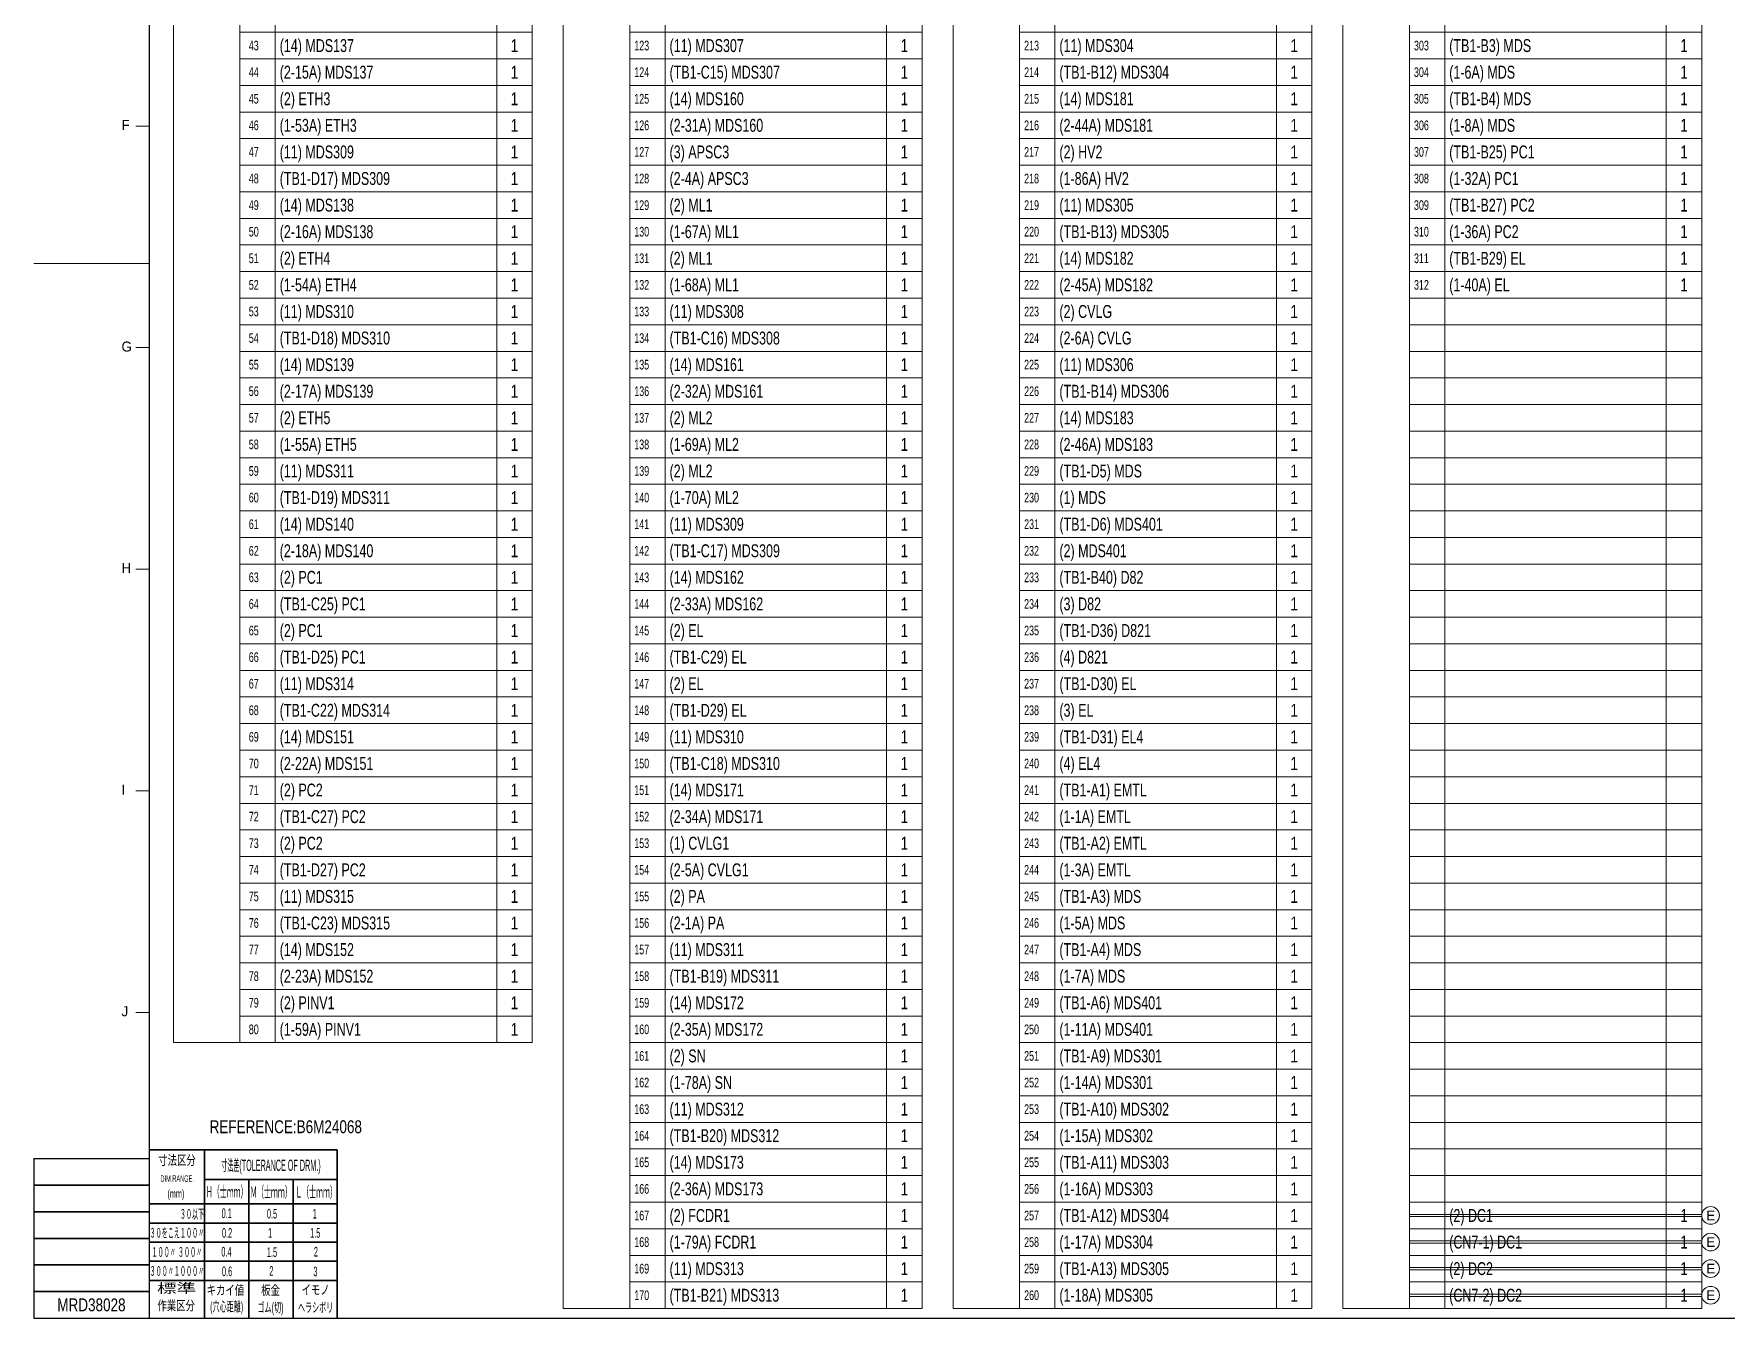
# Model space of a CAD drawing. Header units: millimetres. Extents: x 10 to 832, y 7 to 590.
# Drawn here: x 9.5 to 391.5, y 15 to 304.8 of the extents above; entities that cross this region are included whole.
import ezdxf
from ezdxf.enums import TextEntityAlignment as Align

# ---------------------------------------------------------------- set-up
doc = ezdxf.new("R2010")
doc.units = ezdxf.units.MM
for name, color, linetype in [('GR1_01', 7, 'Continuous'), ('GR1_02', 7, 'Continuous'), ('GR1_03', 7, 'Continuous'), ('QTY', 7, 'Continuous'), ('図面枠B6M', 7, 'Continuous'), ('訂正記号', 7, 'Continuous')]:
    doc.layers.add(name, color=color, linetype=linetype)
doc.styles.add('HG丸ｺﾞｼｯｸM-PRO', font='')
doc.styles.get('HG丸ｺﾞｼｯｸM-PRO').set_extended_font_data('HG丸ｺﾞｼｯｸM-PRO')

# ---------------------------------------------------------------- blocks, each defined once
blk = doc.blocks.new('BLKF023')
at = {"layer": '図面枠B6M', "color": 2, "linetype": 'Continuous', "lineweight": 25}
for p, q in [((35.5, 584), (35.5, 15)), ((9.5, 51), (9.5, 15)), ((9.5, 51), (35.5, 51)), ((9.5, 15), (831.5, 15))]:
    blk.add_line(p, q, dxfattribs=at)
at = {"layer": '図面枠B6M', "color": 4, "linetype": 'Continuous', "lineweight": 13}
for p, q in [((32.5, 284), (35.5, 284)), ((9.5, 253), (35.5, 253)), ((32.5, 234), (35.5, 234)), ((32.5, 184), (35.5, 184)), ((32.5, 134), (35.5, 134)), ((32.5, 84), (35.5, 84))]:
    blk.add_line(p, q, dxfattribs=at)
at = {"layer": '図面枠B6M', "color": 3, "linetype": 'Continuous', "lineweight": 35}
for p, q in [((35.5, 53), (78, 53)), ((48, 53), (48, 15)), ((78, 53), (78, 15)), ((48, 46.3), (78, 46.3)), ((58, 46.3), (58, 15)), ((68, 46.3), (68, 15)), ((9.5, 45), (35.5, 45)), ((9.5, 39), (35.5, 39)), ((35.5, 40.8), (78, 40.8)), ((35.5, 36.47), (78, 36.47)), ((9.5, 33), (35.5, 33)), ((35.5, 32.15), (78, 32.15)), ((9.5, 27), (35.5, 27)), ((35.5, 27.82), (78, 27.82)), ((35.5, 23.5), (78, 23.5)), ((9.5, 21), (35.5, 21))]:
    blk.add_line(p, q, dxfattribs=at)
at = {"layer": '図面枠B6M', "color": 4, "linetype": 'Continuous', "lineweight": 13, "style": 'HG丸ｺﾞｼｯｸM-PRO'}
for s, width, p in [('F', 0.998986, (29.29, 282.45)), ('G', 1.003714, (29.29, 232.45)), ('H', 1.00207, (29.29, 182.45)), ('I', 1.00207, (29.29, 132.45)), ('J', 1.005117, (29.29, 82.45))]:
    blk.add_text(s, height=2.25, dxfattribs=dict(at, width=width)).set_placement(p, align=Align.BOTTOM_LEFT)
for s, height, width, p in [('寸法区分', 2.182, 0.692256, (41.81, 48.9)), ('(mm)', 1.818, 0.619256, (41.57, 41.64)), ('標準', 2.182, 1.489301, (41.71, 20)), ('作業区分', 2.182, 0.692256, (41.62, 16.1)), ('(穴心距離)', 2.182, 0.521231, (53.03, 15.86)), ('ゴム(切)', 2.182, 0.521232, (62.93, 15.67)), ('ヘラシボリ', 2.182, 0.521228, (73.11, 15.67))]:
    blk.add_text(s, height=height, dxfattribs=dict(at, width=width)).set_placement(p, align=Align.BOTTOM_CENTER)
for s, height, width, p in [('寸法差(TOLERANCE OF DRM.)', 2.5455, 0.382528, (63.02, 49.5)), ('DIM.RANGE.', 1.455, 0.522543, (41.85, 46.49)), ('Ｈ（士ｍｍ）', 2.545, 0.439786, (53.03, 43.51)), ('Ｍ（士ｍｍ）', 2.545, 0.439786, (63.02, 43.46)), ('Ｌ（士ｍｍ）', 2.545, 0.439786, (73.2, 43.46)), ('３０以下', 2.182, 0.44793, (45.2, 38.52)), ('0.1', 2.182, 0.522424, (53.03, 38.67)), ('0.5', 2.182, 0.522424, (63.26, 38.57)), ('1', 2.18, 0.521199, (72.92, 38.57)), ('３０をこえ１００〃', 2.182, 0.44793, (41.79, 34.27)), ('0.2', 2.182, 0.522424, (53.12, 34.23)), ('1', 2.18, 0.521199, (62.83, 34.23)), ('1.5', 2.182, 0.522424, (73.02, 34.23)), ('１００〃 ３００〃', 2.182, 0.448161, (41.79, 29.93)), ('0.4', 2.182, 0.522424, (52.98, 29.99)), ('1.5', 2.182, 0.522424, (63.26, 29.9)), ('2', 2.18, 0.521199, (73.16, 29.99)), ('３００〃１０００〃', 2.182, 0.44793, (41.79, 25.64)), ('2', 2.18, 0.521199, (63.12, 25.65)), ('0.6', 2.182, 0.522424, (53.12, 25.56)), ('3', 2.18, 0.521199, (73.06, 25.51)), ('キカイ値', 2.182, 0.692256, (52.74, 21.33)), ('板金', 2.182, 0.692256, (62.93, 21.33)), ('イモノ', 2.182, 0.692256, (73.11, 21.42))]:
    blk.add_text(s, height=height, dxfattribs=dict(at, width=width)).set_placement(p, align=Align.MIDDLE_CENTER)
blk = doc.blocks.new('BLKF029')
at = {"layer": 'GR1_01', "color": 3, "linetype": 'Continuous', "lineweight": 13}
for p, q in [((41, 568.67), (41, 557.17)), ((41, 568.67), (41, 77.17)), ((122, 568.67), (41, 568.67)), ((56, 568.67), (56, 557.17)), ((64, 568.67), (64, 77.17)), ((114, 568.67), (114, 77.17)), ((122, 568.67), (122, 77.17)), ((122, 557.17), (41, 557.17)), ((56, 557.17), (56, 77.17)), ((56, 557.17), (122, 557.17)), ((122, 557.17), (122, 83.17)), ((56, 551.17), (122, 551.17)), ((56, 545.17), (122, 545.17)), ((56, 539.17), (122, 539.17)), ((56, 533.17), (122, 533.17)), ((56, 527.17), (122, 527.17)), ((56, 521.17), (122, 521.17)), ((56, 515.17), (122, 515.17)), ((56, 509.17), (122, 509.17)), ((56, 503.17), (122, 503.17)), ((56, 497.17), (122, 497.17)), ((56, 491.17), (122, 491.17)), ((56, 485.17), (122, 485.17)), ((56, 479.17), (122, 479.17)), ((56, 473.17), (122, 473.17)), ((56, 467.17), (122, 467.17)), ((56, 461.17), (122, 461.17)), ((56, 455.17), (122, 455.17)), ((56, 449.17), (122, 449.17)), ((56, 443.17), (122, 443.17)), ((56, 437.17), (122, 437.17)), ((56, 431.17), (122, 431.17)), ((56, 425.17), (122, 425.17)), ((56, 419.17), (122, 419.17)), ((56, 413.17), (122, 413.17)), ((56, 407.17), (122, 407.17)), ((56, 401.17), (122, 401.17)), ((56, 395.17), (122, 395.17)), ((56, 389.17), (122, 389.17)), ((56, 383.17), (122, 383.17)), ((56, 377.17), (122, 377.17)), ((56, 371.17), (122, 371.17)), ((56, 365.17), (122, 365.17)), ((56, 359.17), (122, 359.17)), ((56, 353.17), (122, 353.17)), ((56, 347.17), (122, 347.17)), ((56, 341.17), (122, 341.17)), ((56, 335.17), (122, 335.17)), ((56, 329.17), (122, 329.17)), ((56, 323.17), (122, 323.17)), ((56, 317.17), (122, 317.17)), ((56, 311.17), (122, 311.17)), ((56, 305.17), (122, 305.17)), ((56, 299.17), (122, 299.17)), ((56, 293.17), (122, 293.17)), ((56, 287.17), (122, 287.17)), ((56, 281.17), (122, 281.17)), ((56, 275.17), (122, 275.17)), ((56, 269.17), (122, 269.17)), ((56, 263.17), (122, 263.17)), ((56, 257.17), (122, 257.17)), ((56, 251.17), (122, 251.17)), ((56, 245.17), (122, 245.17)), ((56, 239.17), (122, 239.17)), ((56, 233.17), (122, 233.17)), ((56, 227.17), (122, 227.17)), ((56, 221.17), (122, 221.17)), ((56, 215.17), (122, 215.17)), ((56, 209.17), (122, 209.17)), ((56, 203.17), (122, 203.17)), ((56, 197.17), (122, 197.17)), ((56, 191.17), (122, 191.17)), ((56, 185.17), (122, 185.17)), ((56, 179.17), (122, 179.17)), ((56, 173.17), (122, 173.17)), ((56, 167.17), (122, 167.17)), ((56, 161.17), (122, 161.17)), ((56, 155.17), (122, 155.17)), ((56, 149.17), (122, 149.17)), ((56, 143.17), (122, 143.17)), ((56, 137.17), (122, 137.17)), ((56, 131.17), (122, 131.17)), ((56, 125.17), (122, 125.17)), ((56, 119.17), (122, 119.17)), ((56, 113.17), (122, 113.17)), ((56, 107.17), (122, 107.17)), ((56, 101.17), (122, 101.17)), ((56, 95.17), (122, 95.17)), ((56, 89.17), (122, 89.17)), ((56, 83.17), (122, 83.17)), ((56, 83.17), (122, 83.17)), ((41, 77.17), (122, 77.17))]:
    blk.add_line(p, q, dxfattribs=at)
at = {"layer": 'GR1_01', "color": 3, "linetype": 'Continuous', "lineweight": 13, "style": 'HG丸ｺﾞｼｯｸM-PRO'}
for s, height, width, p in [('電線種別', 2.182, 0.863284, (48.5, 565.8)), ('線番号', 2.182, 0.863284, (89, 564.7)), ('#', 2.18, 0.693196, (60.1, 562.18)), ('TEXT', 2.182, 0.863438, (89, 560.92)), ('QTY', 2.182, 0.692704, (117.93, 562.78))]:
    blk.add_text(s, height=height, dxfattribs=dict(at, width=width)).set_placement(p, align=Align.MIDDLE_CENTER)
for s, width, p in [('WIRE', 0.829808, (48.5, 561.05)), ('CLASS', 0.831675, (48.5, 558.55))]:
    blk.add_text(s, height=1.818, dxfattribs=dict(at, width=width)).set_placement(p, align=Align.BOTTOM_CENTER)
blk = doc.blocks.new('BLKF030')
at = {"layer": 'GR1_01', "color": 3, "linetype": 'Continuous', "lineweight": 13}
for p, q in [((129, 568.67), (129, 557.17)), ((129, 568.67), (129, 17.17)), ((210, 568.67), (129, 568.67)), ((144, 568.67), (144, 557.17)), ((152, 568.67), (152, 17.17)), ((202, 568.67), (202, 17.17)), ((210, 568.67), (210, 17.17)), ((210, 557.17), (129, 557.17)), ((144, 557.17), (144, 17.17)), ((144, 557.17), (210, 557.17)), ((144, 551.17), (210, 551.17)), ((144, 545.17), (210, 545.17)), ((144, 539.17), (210, 539.17)), ((144, 533.17), (210, 533.17)), ((144, 527.17), (210, 527.17)), ((144, 521.17), (210, 521.17)), ((144, 515.17), (210, 515.17)), ((144, 509.17), (210, 509.17)), ((144, 503.17), (210, 503.17)), ((144, 497.17), (210, 497.17)), ((144, 491.17), (210, 491.17)), ((144, 485.17), (210, 485.17)), ((144, 479.17), (210, 479.17)), ((144, 473.17), (210, 473.17)), ((144, 467.17), (210, 467.17)), ((144, 461.17), (210, 461.17)), ((144, 455.17), (210, 455.17)), ((144, 449.17), (210, 449.17)), ((144, 443.17), (210, 443.17)), ((144, 437.17), (210, 437.17)), ((144, 431.17), (210, 431.17)), ((144, 425.17), (210, 425.17)), ((144, 419.17), (210, 419.17)), ((144, 413.17), (210, 413.17)), ((144, 407.17), (210, 407.17)), ((144, 401.17), (210, 401.17)), ((144, 395.17), (210, 395.17)), ((144, 389.17), (210, 389.17)), ((144, 383.17), (210, 383.17)), ((144, 377.17), (210, 377.17)), ((144, 371.17), (210, 371.17)), ((144, 365.17), (210, 365.17)), ((144, 359.17), (210, 359.17)), ((144, 353.17), (210, 353.17)), ((144, 347.17), (210, 347.17)), ((144, 341.17), (210, 341.17)), ((144, 335.17), (210, 335.17)), ((144, 329.17), (210, 329.17)), ((144, 323.17), (210, 323.17)), ((144, 317.17), (210, 317.17)), ((144, 311.17), (210, 311.17)), ((144, 305.17), (210, 305.17)), ((144, 299.17), (210, 299.17)), ((144, 293.17), (210, 293.17)), ((144, 287.17), (210, 287.17)), ((144, 281.17), (210, 281.17)), ((144, 275.17), (210, 275.17)), ((144, 269.17), (210, 269.17)), ((144, 263.17), (210, 263.17)), ((144, 257.17), (210, 257.17)), ((144, 251.17), (210, 251.17)), ((144, 245.17), (210, 245.17)), ((144, 239.17), (210, 239.17)), ((144, 233.17), (210, 233.17)), ((144, 227.17), (210, 227.17)), ((144, 221.17), (210, 221.17)), ((144, 215.17), (210, 215.17)), ((144, 209.17), (210, 209.17)), ((144, 203.17), (210, 203.17)), ((144, 197.17), (210, 197.17)), ((144, 191.17), (210, 191.17)), ((144, 185.17), (210, 185.17)), ((144, 179.17), (210, 179.17)), ((144, 173.17), (210, 173.17)), ((144, 167.17), (210, 167.17)), ((144, 161.17), (210, 161.17)), ((144, 155.17), (210, 155.17)), ((144, 149.17), (210, 149.17)), ((144, 143.17), (210, 143.17)), ((144, 137.17), (210, 137.17)), ((144, 131.17), (210, 131.17)), ((144, 125.17), (210, 125.17)), ((144, 119.17), (210, 119.17)), ((144, 113.17), (210, 113.17)), ((144, 107.17), (210, 107.17)), ((144, 101.17), (210, 101.17)), ((144, 95.17), (210, 95.17)), ((144, 89.17), (210, 89.17)), ((144, 83.17), (210, 83.17)), ((144, 83.17), (210, 83.17)), ((144, 77.17), (210, 77.17)), ((144, 71.17), (210, 71.17)), ((144, 65.17), (210, 65.17)), ((144, 59.17), (210, 59.17)), ((144, 53.17), (210, 53.17)), ((144, 47.17), (210, 47.17)), ((144, 41.17), (210, 41.17)), ((144, 35.17), (210, 35.17)), ((144, 29.17), (210, 29.17)), ((144, 23.17), (210, 23.17)), ((129, 17.17), (210, 17.17))]:
    blk.add_line(p, q, dxfattribs=at)
at = {"layer": 'GR1_01', "color": 3, "linetype": 'Continuous', "lineweight": 13, "style": 'HG丸ｺﾞｼｯｸM-PRO'}
for s, height, width, p in [('電線種別', 2.182, 0.863284, (136.5, 565.8)), ('線番号', 2.182, 0.863284, (177, 564.7)), ('#', 2.18, 0.693196, (148.1, 562.18)), ('TEXT', 2.182, 0.863438, (177, 560.92)), ('QTY', 2.182, 0.692704, (205.93, 562.78))]:
    blk.add_text(s, height=height, dxfattribs=dict(at, width=width)).set_placement(p, align=Align.MIDDLE_CENTER)
for s, width, p in [('WIRE', 0.829808, (136.5, 561.05)), ('CLASS', 0.831675, (136.5, 558.55))]:
    blk.add_text(s, height=1.818, dxfattribs=dict(at, width=width)).set_placement(p, align=Align.BOTTOM_CENTER)
blk = doc.blocks.new('BLKF031')
at = {"layer": 'GR1_01', "color": 3, "linetype": 'Continuous', "lineweight": 13}
for p, q in [((217, 568.67), (217, 557.17)), ((217, 568.67), (217, 17.17)), ((298, 568.67), (217, 568.67)), ((232, 568.67), (232, 557.17)), ((240, 568.67), (240, 17.17)), ((290, 568.67), (290, 17.17)), ((298, 568.67), (298, 17.17)), ((298, 557.17), (217, 557.17)), ((232, 557.17), (232, 17.17)), ((232, 557.17), (298, 557.17)), ((232, 551.17), (298, 551.17)), ((232, 545.17), (298, 545.17)), ((232, 539.17), (298, 539.17)), ((232, 533.17), (298, 533.17)), ((232, 527.17), (298, 527.17)), ((232, 521.17), (298, 521.17)), ((232, 515.17), (298, 515.17)), ((232, 509.17), (298, 509.17)), ((232, 503.17), (298, 503.17)), ((232, 497.17), (298, 497.17)), ((232, 491.17), (298, 491.17)), ((232, 485.17), (298, 485.17)), ((232, 479.17), (298, 479.17)), ((232, 473.17), (298, 473.17)), ((232, 467.17), (298, 467.17)), ((232, 461.17), (298, 461.17)), ((232, 455.17), (298, 455.17)), ((232, 449.17), (298, 449.17)), ((232, 443.17), (298, 443.17)), ((232, 437.17), (298, 437.17)), ((232, 431.17), (298, 431.17)), ((232, 425.17), (298, 425.17)), ((232, 419.17), (298, 419.17)), ((232, 413.17), (298, 413.17)), ((232, 407.17), (298, 407.17)), ((232, 401.17), (298, 401.17)), ((232, 395.17), (298, 395.17)), ((232, 389.17), (298, 389.17)), ((232, 383.17), (298, 383.17)), ((232, 377.17), (298, 377.17)), ((232, 371.17), (298, 371.17)), ((232, 365.17), (298, 365.17)), ((232, 359.17), (298, 359.17)), ((232, 353.17), (298, 353.17)), ((232, 347.17), (298, 347.17)), ((232, 341.17), (298, 341.17)), ((232, 335.17), (298, 335.17)), ((232, 329.17), (298, 329.17)), ((232, 323.17), (298, 323.17)), ((232, 317.17), (298, 317.17)), ((232, 311.17), (298, 311.17)), ((232, 305.17), (298, 305.17)), ((232, 299.17), (298, 299.17)), ((232, 293.17), (298, 293.17)), ((232, 287.17), (298, 287.17)), ((232, 281.17), (298, 281.17)), ((232, 275.17), (298, 275.17)), ((232, 269.17), (298, 269.17)), ((232, 263.17), (298, 263.17)), ((232, 257.17), (298, 257.17)), ((232, 251.17), (298, 251.17)), ((232, 245.17), (298, 245.17)), ((232, 239.17), (298, 239.17)), ((232, 233.17), (298, 233.17)), ((232, 227.17), (298, 227.17)), ((232, 221.17), (298, 221.17)), ((232, 215.17), (298, 215.17)), ((232, 209.17), (298, 209.17)), ((232, 203.17), (298, 203.17)), ((232, 197.17), (298, 197.17)), ((232, 191.17), (298, 191.17)), ((232, 185.17), (298, 185.17)), ((232, 179.17), (298, 179.17)), ((232, 173.17), (298, 173.17)), ((232, 167.17), (298, 167.17)), ((232, 161.17), (298, 161.17)), ((232, 155.17), (298, 155.17)), ((232, 149.17), (298, 149.17)), ((232, 143.17), (298, 143.17)), ((232, 137.17), (298, 137.17)), ((232, 131.17), (298, 131.17)), ((232, 125.17), (298, 125.17)), ((232, 119.17), (298, 119.17)), ((232, 113.17), (298, 113.17)), ((232, 107.17), (298, 107.17)), ((232, 101.17), (298, 101.17)), ((232, 95.17), (298, 95.17)), ((232, 89.17), (298, 89.17)), ((232, 83.17), (298, 83.17)), ((232, 83.17), (298, 83.17)), ((232, 77.17), (298, 77.17)), ((232, 71.17), (298, 71.17)), ((232, 65.17), (298, 65.17)), ((232, 59.17), (298, 59.17)), ((232, 53.17), (298, 53.17)), ((232, 47.17), (298, 47.17)), ((232, 41.17), (298, 41.17)), ((232, 35.17), (298, 35.17)), ((232, 29.17), (298, 29.17)), ((232, 23.17), (298, 23.17)), ((217, 17.17), (298, 17.17))]:
    blk.add_line(p, q, dxfattribs=at)
at = {"layer": 'GR1_01', "color": 3, "linetype": 'Continuous', "lineweight": 13, "style": 'HG丸ｺﾞｼｯｸM-PRO'}
for s, height, width, p in [('電線種別', 2.182, 0.863284, (224.5, 565.8)), ('線番号', 2.182, 0.863284, (265, 564.7)), ('#', 2.18, 0.693196, (236.1, 562.18)), ('TEXT', 2.182, 0.863438, (265, 560.92)), ('QTY', 2.182, 0.692704, (293.93, 562.78))]:
    blk.add_text(s, height=height, dxfattribs=dict(at, width=width)).set_placement(p, align=Align.MIDDLE_CENTER)
for s, width, p in [('WIRE', 0.829808, (224.5, 561.05)), ('CLASS', 0.831675, (224.5, 558.55))]:
    blk.add_text(s, height=1.818, dxfattribs=dict(at, width=width)).set_placement(p, align=Align.BOTTOM_CENTER)
blk = doc.blocks.new('BLKF032')
at = {"layer": 'GR1_01', "color": 3, "linetype": 'Continuous', "lineweight": 13}
for p, q in [((305, 568.67), (305, 557.17)), ((305, 568.67), (305, 17.17)), ((386, 568.67), (305, 568.67)), ((320, 568.67), (320, 557.17)), ((328, 568.67), (328, 17.17)), ((378, 568.67), (378, 17.17)), ((386, 568.67), (386, 17.17)), ((386, 557.17), (305, 557.17)), ((320, 557.17), (320, 17.17)), ((320, 557.17), (386, 557.17)), ((320, 551.17), (386, 551.17)), ((320, 545.17), (386, 545.17)), ((320, 539.17), (386, 539.17)), ((320, 533.17), (386, 533.17)), ((320, 527.17), (386, 527.17)), ((320, 521.17), (386, 521.17)), ((320, 515.17), (386, 515.17)), ((320, 509.17), (386, 509.17)), ((320, 503.17), (386, 503.17)), ((320, 497.17), (386, 497.17)), ((320, 491.17), (386, 491.17)), ((320, 485.17), (386, 485.17)), ((320, 479.17), (386, 479.17)), ((320, 473.17), (386, 473.17)), ((320, 467.17), (386, 467.17)), ((320, 461.17), (386, 461.17)), ((320, 455.17), (386, 455.17)), ((320, 449.17), (386, 449.17)), ((320, 443.17), (386, 443.17)), ((320, 437.17), (386, 437.17)), ((320, 431.17), (386, 431.17)), ((320, 425.17), (386, 425.17)), ((320, 419.17), (386, 419.17)), ((320, 413.17), (386, 413.17)), ((320, 407.17), (386, 407.17)), ((320, 401.17), (386, 401.17)), ((320, 395.17), (386, 395.17)), ((320, 389.17), (386, 389.17)), ((320, 383.17), (386, 383.17)), ((320, 377.17), (386, 377.17)), ((320, 371.17), (386, 371.17)), ((320, 365.17), (386, 365.17)), ((320, 359.17), (386, 359.17)), ((320, 353.17), (386, 353.17)), ((320, 347.17), (386, 347.17)), ((320, 341.17), (386, 341.17)), ((320, 335.17), (386, 335.17)), ((320, 329.17), (386, 329.17)), ((320, 323.17), (386, 323.17)), ((320, 317.17), (386, 317.17)), ((320, 311.17), (386, 311.17)), ((320, 305.17), (386, 305.17)), ((320, 299.17), (386, 299.17)), ((320, 293.17), (386, 293.17)), ((320, 287.17), (386, 287.17)), ((320, 281.17), (386, 281.17)), ((320, 275.17), (386, 275.17)), ((320, 269.17), (386, 269.17)), ((320, 263.17), (386, 263.17)), ((320, 257.17), (386, 257.17)), ((320, 251.17), (386, 251.17)), ((320, 245.17), (386, 245.17)), ((320, 239.17), (386, 239.17)), ((320, 233.17), (386, 233.17)), ((320, 227.17), (386, 227.17)), ((320, 221.17), (386, 221.17)), ((320, 215.17), (386, 215.17)), ((320, 209.17), (386, 209.17)), ((320, 203.17), (386, 203.17)), ((320, 197.17), (386, 197.17)), ((320, 191.17), (386, 191.17)), ((320, 185.17), (386, 185.17)), ((320, 179.17), (386, 179.17)), ((320, 173.17), (386, 173.17)), ((320, 167.17), (386, 167.17)), ((320, 161.17), (386, 161.17)), ((320, 155.17), (386, 155.17)), ((320, 149.17), (386, 149.17)), ((320, 143.17), (386, 143.17)), ((320, 137.17), (386, 137.17)), ((320, 131.17), (386, 131.17)), ((320, 125.17), (386, 125.17)), ((320, 119.17), (386, 119.17)), ((320, 113.17), (386, 113.17)), ((320, 107.17), (386, 107.17)), ((320, 101.17), (386, 101.17)), ((320, 95.17), (386, 95.17)), ((320, 89.17), (386, 89.17)), ((320, 83.17), (386, 83.17)), ((320, 83.17), (386, 83.17)), ((320, 77.17), (386, 77.17)), ((320, 71.17), (386, 71.17)), ((320, 65.17), (386, 65.17)), ((320, 59.17), (386, 59.17)), ((320, 53.17), (386, 53.17)), ((320, 47.17), (386, 47.17)), ((320, 41.17), (386, 41.17)), ((320, 35.17), (386, 35.17)), ((320, 29.17), (386, 29.17)), ((320, 23.17), (386, 23.17)), ((305, 17.17), (386, 17.17))]:
    blk.add_line(p, q, dxfattribs=at)
at = {"layer": 'GR1_01', "color": 3, "linetype": 'Continuous', "lineweight": 13, "style": 'HG丸ｺﾞｼｯｸM-PRO'}
for s, height, width, p in [('電線種別', 2.182, 0.863284, (312.5, 565.8)), ('線番号', 2.182, 0.863284, (353, 564.7)), ('#', 2.18, 0.693196, (324.1, 562.18)), ('TEXT', 2.182, 0.863438, (353, 560.92)), ('QTY', 2.182, 0.692704, (381.93, 562.78))]:
    blk.add_text(s, height=height, dxfattribs=dict(at, width=width)).set_placement(p, align=Align.MIDDLE_CENTER)
for s, width, p in [('WIRE', 0.829808, (312.5, 561.05)), ('CLASS', 0.831675, (312.5, 558.55))]:
    blk.add_text(s, height=1.818, dxfattribs=dict(at, width=width)).set_placement(p, align=Align.BOTTOM_CENTER)
blk = doc.blocks.new('BLKF057')
at = {"layer": '訂正記号', "color": 4, "linetype": 'Continuous', "lineweight": 13}
blk.add_circle((388, 38.17), 2, dxfattribs=at)
at = {"layer": '訂正記号', "color": 4, "linetype": 'Continuous', "lineweight": 13, "style": 'HG丸ｺﾞｼｯｸM-PRO', "width": 1.04259}
blk.add_text('E', height=2.18, dxfattribs=at).set_placement((388, 38.17), align=Align.MIDDLE_CENTER)
blk = doc.blocks.new('BLKF058')
at = {"layer": '訂正記号', "color": 4, "linetype": 'Continuous', "lineweight": 13}
blk.add_circle((388, 32.17), 2, dxfattribs=at)
at = {"layer": '訂正記号', "color": 4, "linetype": 'Continuous', "lineweight": 13, "style": 'HG丸ｺﾞｼｯｸM-PRO', "width": 1.04259}
blk.add_text('E', height=2.18, dxfattribs=at).set_placement((388, 32.17), align=Align.MIDDLE_CENTER)
blk = doc.blocks.new('BLKF059')
at = {"layer": '訂正記号', "color": 4, "linetype": 'Continuous', "lineweight": 13}
blk.add_circle((388, 26.17), 2, dxfattribs=at)
at = {"layer": '訂正記号', "color": 4, "linetype": 'Continuous', "lineweight": 13, "style": 'HG丸ｺﾞｼｯｸM-PRO', "width": 1.04259}
blk.add_text('E', height=2.18, dxfattribs=at).set_placement((388, 26.17), align=Align.MIDDLE_CENTER)
blk = doc.blocks.new('BLKF060')
at = {"layer": '訂正記号', "color": 4, "linetype": 'Continuous', "lineweight": 13}
blk.add_circle((388, 20.17), 2, dxfattribs=at)
at = {"layer": '訂正記号', "color": 4, "linetype": 'Continuous', "lineweight": 13, "style": 'HG丸ｺﾞｼｯｸM-PRO', "width": 1.04259}
blk.add_text('E', height=2.18, dxfattribs=at).set_placement((388, 20.17), align=Align.MIDDLE_CENTER)

msp = doc.modelspace()

# ---------------------------------------------------------------- linework, layer by layer
at = {"layer": '訂正記号', "color": 4, "linetype": 'Continuous', "lineweight": 13}
for p, q in [((320, 38.42), (386, 38.42)), ((320, 37.92), (386, 37.92)), ((320, 32.42), (386, 32.42)), ((320, 31.92), (386, 31.92)), ((320, 26.42), (386, 26.42)), ((320, 25.92), (386, 25.92)), ((320, 20.42), (386, 20.42)), ((320, 19.92), (386, 19.92))]:
    msp.add_line(p, q, dxfattribs=at)

# ---------------------------------------------------------------- block references
at = {"layer": 'GR1_01', "color": 3, "linetype": 'Continuous', "lineweight": 13}
for name in ['BLKF029', 'BLKF030', 'BLKF031', 'BLKF032']:
    msp.add_blockref(name, (0, 0), dxfattribs=at)
at = {"layer": '図面枠B6M', "color": 4, "linetype": 'Continuous', "lineweight": 13}
msp.add_blockref('BLKF023', (0, 0), dxfattribs=at)
at = {"layer": '訂正記号', "color": 4, "linetype": 'Continuous', "lineweight": 13}
for name in ['BLKF057', 'BLKF058', 'BLKF059', 'BLKF060']:
    msp.add_blockref(name, (0, 0), dxfattribs=at)

# ---------------------------------------------------------------- texts
at = {"layer": 'GR1_02', "color": 3, "linetype": 'Continuous', "lineweight": 9, "style": 'HG丸ｺﾞｼｯｸM-PRO', "width": 0.784542}
for p in [(118, 302.17), (206, 302.17), (294, 302.17), (382, 302.17), (118, 296.17), (206, 296.17), (294, 296.17), (382, 296.17), (118, 290.17), (206, 290.17), (294, 290.17), (382, 290.17), (118, 284.17), (206, 284.17), (294, 284.17), (382, 284.17), (118, 278.17), (206, 278.17), (294, 278.17), (382, 278.17), (118, 272.17), (206, 272.17), (294, 272.17), (382, 272.17), (118, 266.17), (206, 266.17), (294, 266.17), (382, 266.17), (118, 260.17), (206, 260.17), (294, 260.17), (382, 260.17), (118, 254.17), (206, 254.17), (294, 254.17), (382, 254.17), (118, 248.17), (206, 248.17), (294, 248.17), (382, 248.17), (118, 242.17), (206, 242.17), (294, 242.17), (118, 236.17), (206, 236.17), (294, 236.17), (118, 230.17), (206, 230.17), (294, 230.17), (118, 224.17), (206, 224.17), (294, 224.17), (118, 218.17), (206, 218.17), (294, 218.17), (118, 212.17), (206, 212.17), (294, 212.17), (118, 206.17), (206, 206.17), (294, 206.17), (118, 200.17), (206, 200.17), (294, 200.17), (118, 194.17), (206, 194.17), (294, 194.17), (118, 188.17), (206, 188.17), (294, 188.17), (118, 182.17), (206, 182.17), (294, 182.17), (118, 176.17), (206, 176.17), (294, 176.17), (118, 170.17), (206, 170.17), (294, 170.17), (118, 164.17), (206, 164.17), (294, 164.17), (118, 158.17), (206, 158.17), (294, 158.17), (118, 152.17), (206, 152.17), (294, 152.17), (118, 146.17), (206, 146.17), (294, 146.17), (118, 140.17), (206, 140.17), (294, 140.17), (118, 134.17), (206, 134.17), (294, 134.17), (118, 128.17), (206, 128.17), (294, 128.17), (118, 122.17), (206, 122.17), (294, 122.17), (118, 116.17), (206, 116.17), (294, 116.17), (118, 110.17), (206, 110.17), (294, 110.17), (118, 104.17), (206, 104.17), (294, 104.17), (118, 98.17), (206, 98.17), (294, 98.17), (118, 92.17), (206, 92.17), (294, 92.17), (118, 86.17), (206, 86.17), (294, 86.17), (118, 80.17), (206, 80.17), (294, 80.17), (206, 74.17), (294, 74.17), (206, 68.17), (294, 68.17), (206, 62.17), (294, 62.17), (206, 56.17), (294, 56.17), (206, 50.17), (294, 50.17), (206, 44.17), (294, 44.17), (206, 38.17), (294, 38.17), (206, 32.17), (294, 32.17), (206, 26.17), (294, 26.17), (206, 20.17), (294, 20.17)]:
    msp.add_text('1', height=2.91, dxfattribs=at).set_placement(p, align=Align.MIDDLE_CENTER)
at = {"layer": 'GR1_03', "color": 2, "linetype": 'Continuous', "lineweight": 13, "style": 'HG丸ｺﾞｼｯｸM-PRO', "width": 0.691275}
for s, p in [('43', (58.02, 302.17)), ('44', (58.02, 296.17)), ('45', (58.02, 290.17)), ('46', (58.02, 284.17)), ('47', (58.02, 278.17)), ('48', (58.02, 272.17)), ('49', (58.02, 266.17)), ('50', (58.02, 260.17)), ('51', (58.02, 254.17)), ('52', (58.02, 248.17)), ('53', (58.02, 242.17)), ('54', (58.02, 236.17)), ('55', (58.02, 230.17)), ('56', (58.02, 224.17)), ('57', (58.02, 218.17)), ('227', (233.03, 218.17)), ('58', (58.02, 212.17)), ('228', (233.03, 212.17)), ('59', (58.02, 206.17)), ('229', (233.03, 206.17)), ('60', (58.02, 200.17)), ('230', (233.03, 200.17)), ('61', (58.02, 194.17)), ('231', (233.03, 194.17)), ('62', (58.02, 188.17)), ('232', (233.03, 188.17)), ('63', (58.02, 182.17)), ('233', (233.03, 182.17)), ('64', (58.02, 176.17)), ('234', (233.03, 176.17)), ('65', (58.02, 170.17)), ('235', (233.03, 170.17)), ('66', (58.02, 164.17)), ('236', (233.03, 164.17)), ('67', (58.02, 158.17)), ('237', (233.03, 158.17)), ('68', (58.02, 152.17)), ('238', (233.03, 152.17)), ('69', (58.02, 146.17)), ('239', (233.03, 146.17)), ('70', (58.02, 140.17)), ('240', (233.03, 140.17)), ('71', (58.02, 134.17)), ('72', (58.02, 128.17)), ('73', (58.02, 122.17)), ('74', (58.02, 116.17)), ('75', (58.02, 110.17)), ('76', (58.02, 104.17)), ('77', (58.02, 98.17)), ('78', (58.02, 92.17)), ('79', (58.02, 86.17)), ('80', (58.02, 80.17))]:
    msp.add_text(s, height=2.182, dxfattribs=at).set_placement(p, align=Align.MIDDLE_LEFT)
at = {"layer": 'GR1_03', "color": 3, "linetype": 'Continuous', "lineweight": 9, "style": 'HG丸ｺﾞｼｯｸM-PRO', "width": 0.691275}
for s, p in [('123', (145.03, 302.17)), ('213', (233.03, 302.17)), ('303', (321.03, 302.17)), ('124', (145.03, 296.17)), ('214', (233.03, 296.17)), ('304', (321.03, 296.17)), ('125', (145.03, 290.17)), ('215', (233.03, 290.17)), ('305', (321.03, 290.17)), ('126', (145.03, 284.17)), ('216', (233.03, 284.17)), ('306', (321.03, 284.17)), ('127', (145.03, 278.17)), ('217', (233.03, 278.17)), ('307', (321.03, 278.17)), ('128', (145.03, 272.17)), ('218', (233.03, 272.17)), ('308', (321.03, 272.17)), ('129', (145.03, 266.17)), ('219', (233.03, 266.17)), ('309', (321.03, 266.17)), ('130', (145.03, 260.17)), ('220', (233.03, 260.17)), ('310', (321.03, 260.17)), ('131', (145.03, 254.17)), ('221', (233.03, 254.17)), ('311', (321.03, 254.17)), ('132', (145.03, 248.17)), ('222', (233.03, 248.17)), ('312', (321.03, 248.17)), ('133', (145.03, 242.17)), ('223', (233.03, 242.17)), ('134', (145.03, 236.17)), ('224', (233.03, 236.17)), ('135', (145.03, 230.17)), ('225', (233.03, 230.17)), ('136', (145.03, 224.17)), ('226', (233.03, 224.17)), ('137', (145.03, 218.17)), ('138', (145.03, 212.17)), ('139', (145.03, 206.17)), ('140', (145.03, 200.17)), ('141', (145.03, 194.17)), ('142', (145.03, 188.17)), ('143', (145.03, 182.17)), ('144', (145.03, 176.17)), ('145', (145.03, 170.17)), ('146', (145.03, 164.17)), ('147', (145.03, 158.17)), ('148', (145.03, 152.17)), ('149', (145.03, 146.17)), ('150', (145.03, 140.17)), ('151', (145.03, 134.17)), ('241', (233.03, 134.17)), ('152', (145.03, 128.17)), ('242', (233.03, 128.17)), ('153', (145.03, 122.17)), ('243', (233.03, 122.17)), ('154', (145.03, 116.17)), ('244', (233.03, 116.17)), ('155', (145.03, 110.17)), ('245', (233.03, 110.17)), ('156', (145.03, 104.17)), ('246', (233.03, 104.17)), ('157', (145.03, 98.17)), ('247', (233.03, 98.17)), ('158', (145.03, 92.17)), ('248', (233.03, 92.17)), ('159', (145.03, 86.17)), ('249', (233.03, 86.17)), ('160', (145.03, 80.17)), ('250', (233.03, 80.17)), ('161', (145.03, 74.17)), ('251', (233.03, 74.17)), ('162', (145.03, 68.17)), ('252', (233.03, 68.17)), ('163', (145.03, 62.17)), ('253', (233.03, 62.17)), ('164', (145.03, 56.17)), ('254', (233.03, 56.17)), ('165', (145.03, 50.17)), ('255', (233.03, 50.17)), ('166', (145.03, 44.17)), ('256', (233.03, 44.17)), ('167', (145.03, 38.17)), ('257', (233.03, 38.17)), ('168', (145.03, 32.17)), ('258', (233.03, 32.17)), ('169', (145.03, 26.17)), ('259', (233.03, 26.17)), ('170', (145.03, 20.17)), ('260', (233.03, 20.17))]:
    msp.add_text(s, height=2.182, dxfattribs=at).set_placement(p, align=Align.MIDDLE_LEFT)
at = {"layer": 'QTY', "color": 3, "linetype": 'Continuous', "lineweight": 35, "style": 'HG丸ｺﾞｼｯｸM-PRO'}
for s, height, width, p in [('(14) MDS137', 2.9091, 0.724357, (65, 302.17)), ('(11) MDS307', 2.9091, 0.724357, (153, 302.17)), ('(11) MDS304', 2.9091, 0.724357, (241, 302.17)), ('(TB1-B3) MDS', 2.9091, 0.724952, (329, 302.17)), ('(2-15A) MDS137', 2.9091, 0.724232, (65, 296.17)), ('(TB1-C15) MDS307', 2.9091, 0.724539, (153, 296.17)), ('(TB1-B12) MDS304', 2.9091, 0.724741, (241, 296.17)), ('(1-6A) MDS', 2.909, 0.724251, (329, 296.17)), ('(2) ETH3', 2.909, 0.724854, (65, 290.17)), ('(14) MDS160', 2.9091, 0.724357, (153, 290.17)), ('(14) MDS181', 2.9091, 0.724357, (241, 290.17)), ('(TB1-B4) MDS', 2.9091, 0.724952, (329, 290.17)), ('(1-53A) ETH3', 2.9091, 0.724501, (65, 284.17)), ('(2-31A) MDS160', 2.9091, 0.724232, (153, 284.17)), ('(2-44A) MDS181', 2.9091, 0.724232, (241, 284.17)), ('(1-8A) MDS', 2.909, 0.724251, (329, 284.17)), ('(11) MDS309', 2.9091, 0.724357, (65, 278.17)), ('(3) APSC3', 2.909, 0.724497, (153, 278.17)), ('(2) HV2', 2.909, 0.724873, (241, 278.17)), ('(TB1-B25) PC1', 2.9091, 0.724981, (329, 278.17)), ('(TB1-D17) MDS309', 2.9091, 0.72447, (65, 272.17)), ('(2-4A) APSC3', 2.9091, 0.724307, (153, 272.17)), ('(1-86A) HV2', 2.9091, 0.724481, (241, 272.17)), ('(1-32A) PC1', 2.9091, 0.72434, (329, 272.17)), ('(14) MDS138', 2.9091, 0.724357, (65, 266.17)), ('(2) ML1', 2.909, 0.724404, (153, 266.17)), ('(11) MDS305', 2.9091, 0.724357, (241, 266.17)), ('(TB1-B27) PC2', 2.9091, 0.724981, (329, 266.17)), ('(2-16A) MDS138', 2.9091, 0.724232, (65, 260.17)), ('(1-67A) ML1', 2.9091, 0.724199, (153, 260.17)), ('(TB1-B13) MDS305', 2.9091, 0.724741, (241, 260.17)), ('(1-36A) PC2', 2.9091, 0.72434, (329, 260.17)), ('(2) ETH4', 2.909, 0.724854, (65, 254.17)), ('(2) ML1', 2.909, 0.724404, (153, 254.17)), ('(14) MDS182', 2.9091, 0.724357, (241, 254.17)), ('(TB1-B29) EL', 2.9091, 0.72512, (329, 254.17)), ('(1-54A) ETH4', 2.9091, 0.724501, (65, 248.17)), ('(1-68A) ML1', 2.9091, 0.724199, (153, 248.17)), ('(2-45A) MDS182', 2.9091, 0.724232, (241, 248.17)), ('(1-40A) EL', 2.909, 0.724416, (329, 248.17)), ('(11) MDS310', 2.9091, 0.724357, (65, 242.17)), ('(11) MDS308', 2.9091, 0.724357, (153, 242.17)), ('(2) CVLG', 2.909, 0.724605, (241, 242.17)), ('(TB1-D18) MDS310', 2.9091, 0.72447, (65, 236.17)), ('(TB1-C16) MDS308', 2.9091, 0.724539, (153, 236.17)), ('(2-6A) CVLG', 2.9091, 0.724364, (241, 236.17)), ('(14) MDS139', 2.9091, 0.724357, (65, 230.17)), ('(14) MDS161', 2.9091, 0.724357, (153, 230.17)), ('(11) MDS306', 2.9091, 0.724357, (241, 230.17)), ('(2-17A) MDS139', 2.9091, 0.724232, (65, 224.17)), ('(2-32A) MDS161', 2.9091, 0.724232, (153, 224.17)), ('(TB1-B14) MDS306', 2.9091, 0.724741, (241, 224.17)), ('(2) ETH5', 2.909, 0.724854, (65, 218.17)), ('(2) ML2', 2.909, 0.724404, (153, 218.17)), ('(14) MDS183', 2.9091, 0.724357, (241, 218.17)), ('(1-55A) ETH5', 2.9091, 0.724501, (65, 212.17)), ('(1-69A) ML2', 2.9091, 0.724199, (153, 212.17)), ('(2-46A) MDS183', 2.9091, 0.724232, (241, 212.17)), ('(11) MDS311', 2.9091, 0.724357, (65, 206.17)), ('(2) ML2', 2.909, 0.724404, (153, 206.17)), ('(TB1-D5) MDS', 2.9091, 0.724576, (241, 206.17)), ('(TB1-D19) MDS311', 2.9091, 0.72447, (65, 200.17)), ('(1-70A) ML2', 2.9091, 0.724199, (153, 200.17)), ('(1) MDS', 2.909, 0.724473, (241, 200.17)), ('(14) MDS140', 2.9091, 0.724357, (65, 194.17)), ('(11) MDS309', 2.9091, 0.724357, (153, 194.17)), ('(TB1-D6) MDS401', 2.9091, 0.72449, (241, 194.17)), ('(2-18A) MDS140', 2.9091, 0.724232, (65, 188.17)), ('(TB1-C17) MDS309', 2.9091, 0.724539, (153, 188.17)), ('(2) MDS401', 2.909, 0.724376, (241, 188.17)), ('(2) PC1', 2.909, 0.724647, (65, 182.17)), ('(14) MDS162', 2.9091, 0.724357, (153, 182.17)), ('(TB1-B40) D82', 2.9091, 0.724788, (241, 182.17)), ('(TB1-C25) PC1', 2.9091, 0.724718, (65, 176.17)), ('(2-33A) MDS162', 2.9091, 0.724232, (153, 176.17)), ('(3) D82', 2.909, 0.72426, (241, 176.17)), ('(2) PC1', 2.909, 0.724647, (65, 170.17)), ('(2) EL', 2.909, 0.724877, (153, 170.17)), ('(TB1-D36) D821', 2.9091, 0.724419, (241, 170.17)), ('(TB1-D25) PC1', 2.9091, 0.724628, (65, 164.17)), ('(TB1-C29) EL', 2.9091, 0.724825, (153, 164.17)), ('(4) D821', 2.909, 0.724249, (241, 164.17)), ('(11) MDS314', 2.9091, 0.724357, (65, 158.17)), ('(2) EL', 2.909, 0.724877, (153, 158.17)), ('(TB1-D30) EL', 2.9091, 0.724724, (241, 158.17)), ('(TB1-C22) MDS314', 2.9091, 0.724539, (65, 152.17)), ('(TB1-D29) EL', 2.9091, 0.724724, (153, 152.17)), ('(3) EL', 2.909, 0.724877, (241, 152.17)), ('(14) MDS151', 2.9091, 0.724357, (65, 146.17)), ('(11) MDS310', 2.9091, 0.724357, (153, 146.17)), ('(TB1-D31) EL4', 2.9091, 0.724675, (241, 146.17)), ('(2-22A) MDS151', 2.9091, 0.724232, (65, 140.17)), ('(TB1-C18) MDS310', 2.9091, 0.724539, (153, 140.17)), ('(4) EL4', 2.909, 0.724746, (241, 140.17)), ('(2) PC2', 2.909, 0.724647, (65, 134.17)), ('(14) MDS171', 2.9091, 0.724357, (153, 134.17)), ('(TB1-A1) EMTL', 2.9091, 0.724528, (241, 134.17)), ('(TB1-C27) PC2', 2.9091, 0.724718, (65, 128.17)), ('(2-34A) MDS171', 2.9091, 0.724232, (153, 128.17)), ('(1-1A) EMTL', 2.9091, 0.724313, (241, 128.17)), ('(2) PC2', 2.909, 0.724647, (65, 122.17)), ('(1) CVLG1', 2.909, 0.724551, (153, 122.17)), ('(TB1-A2) EMTL', 2.9091, 0.724528, (241, 122.17)), ('(TB1-D27) PC2', 2.9091, 0.724628, (65, 116.17)), ('(2-5A) CVLG1', 2.9091, 0.724347, (153, 116.17)), ('(1-3A) EMTL', 2.9091, 0.724313, (241, 116.17)), ('(11) MDS315', 2.9091, 0.724357, (65, 110.17)), ('(2) PA', 2.909, 0.72433, (153, 110.17)), ('(TB1-A3) MDS', 2.9091, 0.724493, (241, 110.17)), ('(TB1-C23) MDS315', 2.9091, 0.724539, (65, 104.17)), ('(2-1A) PA', 2.909, 0.724124, (153, 104.17)), ('(1-5A) MDS', 2.909, 0.724251, (241, 104.17)), ('(14) MDS152', 2.9091, 0.724357, (65, 98.17)), ('(11) MDS311', 2.9091, 0.724357, (153, 98.17)), ('(TB1-A4) MDS', 2.9091, 0.724493, (241, 98.17)), ('(2-23A) MDS152', 2.9091, 0.724232, (65, 92.17)), ('(TB1-B19) MDS311', 2.9091, 0.724741, (153, 92.17)), ('(1-7A) MDS', 2.909, 0.724251, (241, 92.17)), ('(2) PINV1', 2.909, 0.724805, (65, 86.17)), ('(14) MDS172', 2.9091, 0.724357, (153, 86.17)), ('(TB1-A6) MDS401', 2.9091, 0.724426, (241, 86.17)), ('(1-59A) PINV1', 2.9091, 0.724483, (65, 80.17)), ('(2-35A) MDS172', 2.9091, 0.724232, (153, 80.17)), ('(1-11A) MDS401', 2.9091, 0.724232, (241, 80.17)), ('(2) SN', 2.909, 0.725128, (153, 74.17)), ('(TB1-A9) MDS301', 2.9091, 0.724426, (241, 74.17)), ('(1-78A) SN', 2.909, 0.724566, (153, 68.17)), ('(1-14A) MDS301', 2.9091, 0.724232, (241, 68.17)), ('(11) MDS312', 2.9091, 0.724357, (153, 62.17)), ('(TB1-A10) MDS302', 2.9091, 0.72441, (241, 62.17)), ('(TB1-B20) MDS312', 2.9091, 0.724741, (153, 56.17)), ('(1-15A) MDS302', 2.9091, 0.724232, (241, 56.17)), ('(14) MDS173', 2.9091, 0.724357, (153, 50.17)), ('(TB1-A11) MDS303', 2.9091, 0.72441, (241, 50.17)), ('(2-36A) MDS173', 2.9091, 0.724232, (153, 44.17)), ('(1-16A) MDS303', 2.9091, 0.724232, (241, 44.17)), ('(2) FCDR1', 2.909, 0.725005, (153, 38.17)), ('(TB1-A12) MDS304', 2.9091, 0.72441, (241, 38.17)), ('(1-79A) FCDR1', 2.9091, 0.724633, (153, 32.17)), ('(1-17A) MDS304', 2.9091, 0.724232, (241, 32.17)), ('(11) MDS313', 2.9091, 0.724357, (153, 26.17)), ('(TB1-A13) MDS305', 2.9091, 0.72441, (241, 26.17)), ('(TB1-B21) MDS313', 2.9091, 0.724741, (153, 20.17)), ('(1-18A) MDS305', 2.9091, 0.724232, (241, 20.17))]:
    msp.add_text(s, height=height, dxfattribs=dict(at, width=width)).set_placement(p, align=Align.MIDDLE_LEFT)
at = {"layer": '図面枠B6M', "color": 3, "linetype": 'Continuous', "lineweight": 35, "style": 'HG丸ｺﾞｼｯｸM-PRO'}
for s, height, width, p in [('REFERENCE:B6M24068', 2.9091, 0.783569, (66.37, 58.19)), ('MRD38028', 2.909, 0.783793, (22.5, 18))]:
    msp.add_text(s, height=height, dxfattribs=dict(at, width=width)).set_placement(p, align=Align.MIDDLE_CENTER)
at = {"layer": '訂正記号', "color": 3, "linetype": 'Continuous', "lineweight": 35, "style": 'HG丸ｺﾞｼｯｸM-PRO'}
for s, height, width, p in [('(2) DC1', 2.909, 0.724381, (329, 38.17)), ('(CN7-1) DC1', 2.9091, 0.724653, (329, 32.17)), ('(2) DC2', 2.909, 0.724381, (329, 26.17)), ('(CN7-2) DC2', 2.9091, 0.724653, (329, 20.17))]:
    msp.add_text(s, height=height, dxfattribs=dict(at, width=width)).set_placement(p, align=Align.MIDDLE_LEFT)
at = {"layer": '訂正記号', "color": 3, "linetype": 'Continuous', "lineweight": 9, "style": 'HG丸ｺﾞｼｯｸM-PRO', "width": 0.784542}
for p in [(382, 38.17), (382, 32.17), (382, 26.17), (382, 20.17)]:
    msp.add_text('1', height=2.91, dxfattribs=at).set_placement(p, align=Align.MIDDLE_CENTER)

doc.saveas('drawing.dxf')
